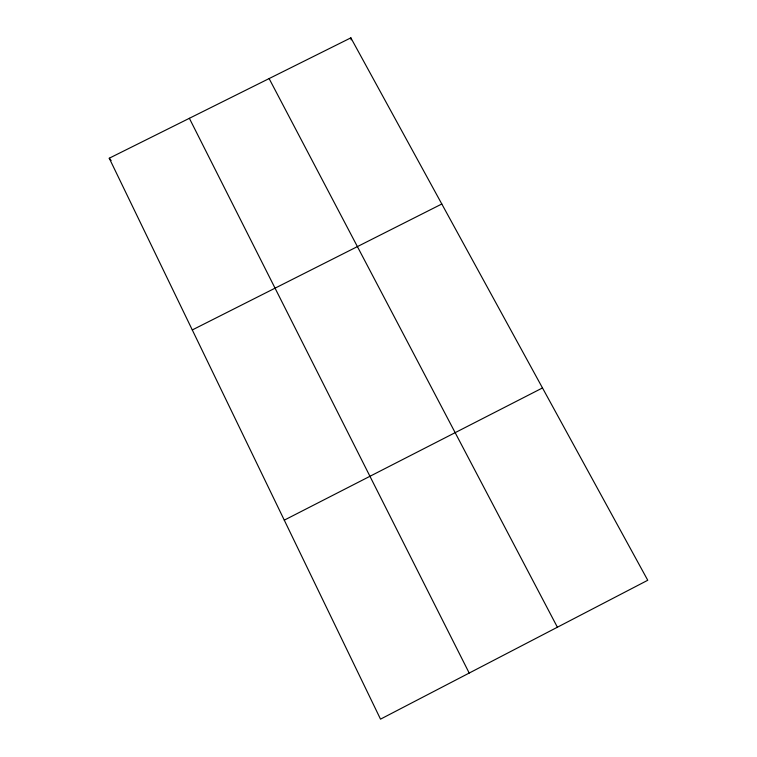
<?xml version="1.0" encoding="UTF-8"?>
<svg xmlns="http://www.w3.org/2000/svg" width="757" height="757" viewBox="0 0 757 757"><rect width="100%" height="100%" fill="white"/><g stroke="black" fill="none" stroke-linecap="round" stroke-linejoin="round"><path stroke-width="1.14" d="M284.282 520.154L542.485 387.944M192.287 329.948L441.804 204.002M109.245 158.222L350.86 37.85L647.755 580.259L380.516 719.15L109.245 158.222L111.137 160.512M269.113 78.577L557.389 627.222M189.373 118.3L469.198 673.058M350.86 37.85L351.144 39.847"/></g></svg>
